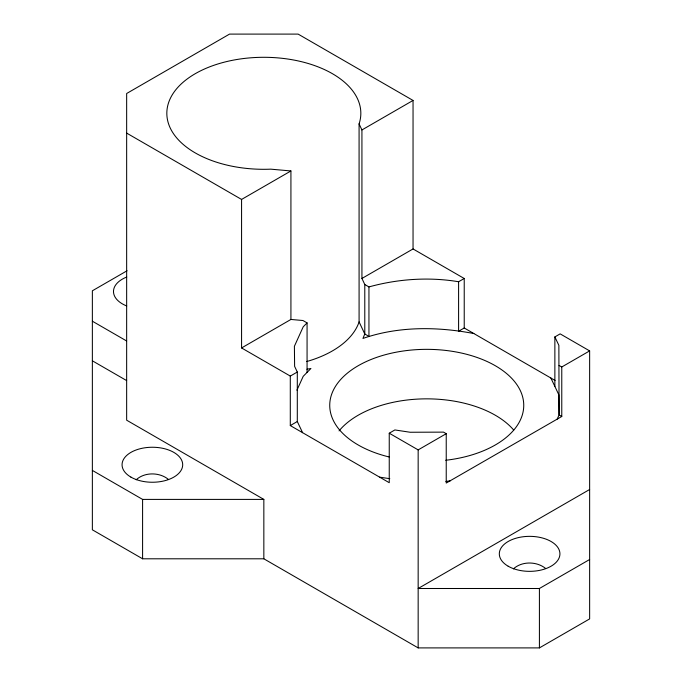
<?xml version="1.0" encoding="UTF-8"?>
<svg xmlns="http://www.w3.org/2000/svg" width="682" height="682" viewBox="0 0 682 682"><rect width="100%" height="100%" fill="white"/><g stroke="black" fill="none" stroke-linecap="round" stroke-linejoin="round"><path stroke-width="1.02" d="M296.917 390.206L303.209 376.319L310.941 368.468L306.951 369.243M557.168 419.149L559.078 414.937L558.865 345.331L554.867 336.925L560.152 333.873L589.64 350.898L589.64 618.906L539.411 647.9L418.16 647.9L263.84 558.797L142.589 558.797L92.36 529.803L92.36 290.796L127.065 270.763M136.178 479.778C144.593 471.97 159.4 472.132 168.241 479.258M513.418 568.882C521.841 561.073 536.64 561.226 545.489 568.362M126.656 133.101L241.573 199.442L241.573 347.948L290.924 319.449L302.961 320.523L307.07 322.893L303.209 326.814L294.402 346.26L294.615 366.362L297.301 372.031L297.301 421.527L302.603 432.686M241.573 199.442L290.924 170.952L290.924 319.449M361.937 278.452L361.929 129.955L413.045 100.442L413.045 248.947L361.937 278.452L364.785 284.513L364.785 333.984L362.943 338.442C398.382 326.167 437.333 326.542 473.845 333.549M241.573 347.948L290.293 376.072L297.301 372.031M364.785 284.513L368.945 286.917C397.87 278.929 428.91 276.764 458.594 281.743L464.229 278.495L464.229 327.991L555.088 380.454M290.293 376.072L290.293 425.577L297.301 421.527M464.229 327.991L458.594 331.247L458.594 281.743M290.293 425.577L389.243 482.703L389.243 433.206L394.878 429.95L410.138 432.252L443.539 432.132L446.233 433.692L446.233 483.052L561.772 416.489L561.772 366.984L589.64 350.898M389.243 433.206L418.16 449.898L446.233 433.692M589.64 489.497L418.16 588.498L539.411 588.498L589.64 559.504M445.866 481.483L450.444 480.759M92.36 470.401L142.589 499.403L263.84 499.403L263.84 558.797M290.924 170.952L270.763 169.162A96.997 56.001 0 0 1 166.843 112.419A96.997 56.001 0 0 1 273.814 57.595A96.997 56.001 0 0 1 359.082 123.894L361.929 129.955M379.627 477.153L389.797 478.687M413.045 100.442L298.128 34.1L229.536 34.1L126.656 93.502L126.656 420.197L263.84 499.403M413.045 248.947L464.229 278.495M559.078 365.433L561.772 366.984M561.772 416.489L559.078 414.937L558.865 394.835L550.868 378.016M92.36 321.196L126.656 341M92.36 360.804L126.656 380.599M359.082 123.894L359.09 321.895L364.785 333.984L368.945 336.388L368.945 286.917M554.867 336.925L554.867 386.421M539.411 588.498L539.411 647.9M418.16 449.898L418.16 647.9M307.07 322.893L307.07 372.389M142.589 499.403L142.589 558.797M359.09 321.895A96.997 56.001 0 0 1 306.764 361.52M339.056 430.896A96.997 56.001 0 0 1 425.943 398.851A96.997 56.001 0 0 1 513.725 430.069M389.107 456.966A96.997 56.001 0 0 1 354.043 368.271A96.997 56.001 0 0 1 510.827 377.427A96.997 56.001 0 0 1 445.687 460.273M126.733 305.962A30.315 17.502 0 0 1 126.733 277.037M508.184 566.222A30.315 17.502 0 0 0 558.899 558.379A30.315 17.502 0 0 0 521.773 536.947A30.315 17.502 0 0 0 508.184 566.222M130.944 477.127A30.315 17.502 0 0 0 181.659 469.276A30.315 17.502 0 0 0 144.533 447.844A30.315 17.502 0 0 0 130.944 477.127"/></g></svg>
